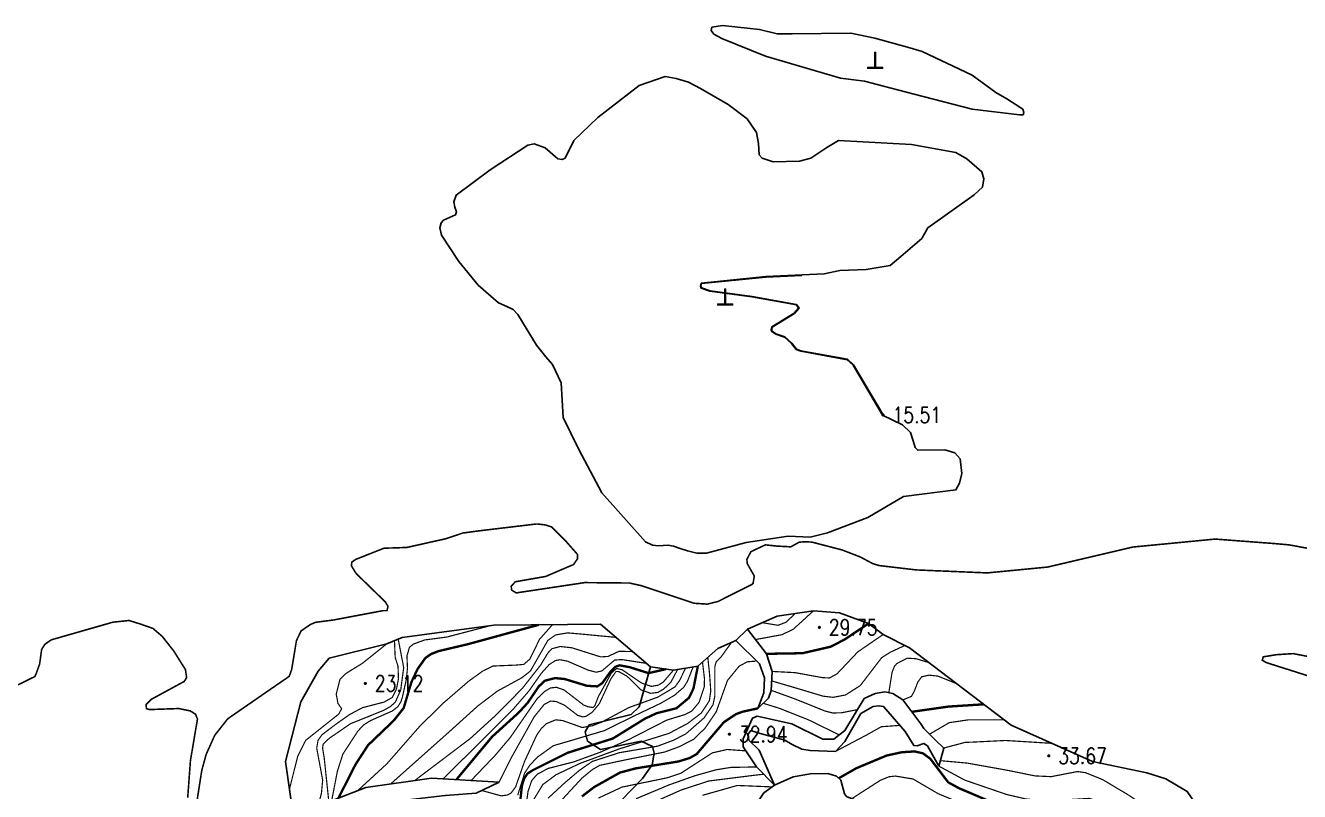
# Model space of a CAD drawing. Extents: x 404846 to 408477, y 3390929 to 3392894.
# Drawn here: x 406448.3 to 406529, y 3392372.4 to 3392421 of the extents above; entities that cross this region are included whole.
import ezdxf
from ezdxf.enums import TextEntityAlignment as Align

# ---------------------------------------------------------------- set-up
doc = ezdxf.new("R2010")
doc.units = 0
doc.header["$LTSCALE"] = 0.5
doc.layers.get('0').update_dxf_attribs({"linetype": 'CONTINUOUS'})
for name, color, linetype in [('DGX', 2, 'CONTINUOUS'), ('DMTZ', 3, 'CONTINUOUS'), ('GCD', 1, 'CONTINUOUS'), ('SXSS', 5, 'CONTINUOUS'), ('ZBTZ', 3, 'CONTINUOUS')]:
    doc.layers.add(name, color=color, linetype=linetype)
doc.styles.add('HZ', font='rs.shx', dxfattribs={"width": 0.8, "bigfont": 'hztxt.shx'})
doc.linetypes.add('1033B', pattern='A,1,[186,AAA.SHX,S=1,R=0,X=0,Y=0],1', length=2)
doc.linetypes.add('1161', pattern='A,0,[149,AAA.SHX,S=0.15,R=0,X=0,Y=0],-1.6', length=1.6)

# ---------------------------------------------------------------- blocks, each defined once
blk = doc.blocks.new('GC200')
at = {"linetype": 'Continuous', "const_width": 0.2, "flags": 128}
blk.add_lwpolyline([(-0.1, 0, 1), (0.1, 0, 1)], format="xyb", close=True, dxfattribs=at)
blk = doc.blocks.new('gc195')
for p, q in [((0, 0), (0, 2)), ((-1, 0), (1, 0))]:
    blk.add_line(p, q)
at = {"const_width": 0.3, "flags": 128}
for points in [[(0, 0), (0, 2)], [(1, 0), (-1, 0)]]:
    blk.add_lwpolyline(points, dxfattribs=at)

msp = doc.modelspace()

# ---------------------------------------------------------------- linework, layer by layer
at = {"layer": 'DGX', "linetype": 'Continuous', "flags": 128}
for points, const_width, elevation in [([(406498.263, 3392383.901), (406496.972, 3392382.724), (406496.252, 3392382.38), (406494.582, 3392382.072)], 0.075, 29.5), ([(406497.105, 3392383.724), (406496.508, 3392383.168), (406496.008, 3392382.975), (406495.007, 3392383.142)], 0.075, 29), ([(406466.057, 3392368.692), (406467.651, 3392371.017), (406469.252, 3392374.165), (406470.045, 3392375.386), (406471.674, 3392376.945), (406472.298, 3392377.733), (406472.795, 3392379.39), (406473.175, 3392380.198), (406473.677, 3392380.91), (406474.028, 3392381.151), (406474.498, 3392381.339), (406476.337, 3392381.771), (406480.853, 3392383.006)], 0.15, 25), ([(406467.739, 3392371.864), (406468.101, 3392373.737), (406468.449, 3392374.821), (406469.416, 3392376.298), (406469.775, 3392376.67), (406470.195, 3392376.939), (406471.587, 3392377.552), (406471.936, 3392377.829), (406472.131, 3392378.148), (406472.225, 3392378.452), (406472.467, 3392379.541), (406472.54, 3392380.273), (406472.507, 3392381.029), (406472.664, 3392381.583), (406472.919, 3392381.788), (406473.635, 3392382.048), (406475.039, 3392382.233), (406477.808, 3392382.959)], 0.075, 24.5), ([(406469.381, 3392372.499), (406471.223, 3392374.192), (406473.338, 3392376.604), (406474.832, 3392378.067), (406476.397, 3392379.421), (406477.312, 3392380.081), (406477.945, 3392380.395), (406479.423, 3392380.456), (406479.904, 3392380.5), (406480.289, 3392380.832), (406480.907, 3392382.093), (406481.724, 3392383.012)], 0.075, 25.5), ([(406501.735, 3392383.086), (406500.226, 3392382.074), (406499.339, 3392381.619), (406497.56, 3392381.208), (406495.278, 3392381.169)], 0.15, 30), ([(406465.062, 3392372.588), (406465.591, 3392374.69), (406466.096, 3392375.692), (406468.189, 3392377.357), (406468.372, 3392377.693), (406468.141, 3392378.021), (406468.027, 3392378.614), (406468.26, 3392379.538), (406468.646, 3392379.927), (406469.683, 3392380.567), (406471.237, 3392381.81)], 0.075, 23), ([(406465.496, 3392369.558), (406466.496, 3392370.869), (406466.901, 3392371.594), (406467.094, 3392372.36), (406467.169, 3392373.17), (406466.793, 3392375.192), (406466.874, 3392375.689), (406467.128, 3392376.046), (406467.92, 3392376.648), (406468.859, 3392377.314), (406469.683, 3392377.756), (406471.072, 3392378.118), (406471.584, 3392378.409), (406471.849, 3392378.961), (406471.969, 3392379.592), (406471.94, 3392380.387), (406471.761, 3392380.948), (406471.717, 3392382.008)], 0.075, 23.5), ([(406467.578, 3392371.622), (406467.271, 3392374.547), (406467.166, 3392375.182), (406467.198, 3392375.449), (406467.584, 3392375.818), (406468.938, 3392376.746), (406471.022, 3392377.584), (406471.471, 3392377.836), (406471.779, 3392378.127), (406472.112, 3392378.878), (406472.301, 3392380.296), (406471.953, 3392382.105)], 0.075, 24), ([(406471.474, 3392372.927), (406475.177, 3392376.225), (406476.987, 3392377.861), (406478.235, 3392378.808), (406479.774, 3392379.649), (406480.325, 3392380.078), (406481.432, 3392382.022), (406481.925, 3392382.368), (406482.687, 3392382.496), (406483.968, 3392382.381), (406485.743, 3392382.211)], 0.075, 26), ([(406481.448, 3392372.028), (406482.485, 3392372.985), (406483.43, 3392373.791), (406484.251, 3392374.358), (406485.959, 3392374.908), (406488.378, 3392375.32), (406489.388, 3392375.696), (406490.169, 3392376.099), (406491.327, 3392377.114), (406491.889, 3392377.938), (406492.01, 3392378.512), (406492.004, 3392379.635), (406492.007, 3392380.371), (406492.095, 3392380.668), (406492.373, 3392380.934), (406493.068, 3392381.896)], 0.075, 31.5), ([(406502.658, 3392382.388), (406501.063, 3392381.293), (406499.746, 3392379.901), (406499.268, 3392379.641), (406498.825, 3392379.66), (406497.086, 3392379.977), (406495.631, 3392380.054)], 0.075, 30.5), ([(406473.002, 3392373.148), (406476.51, 3392375.8), (406478.215, 3392377.353), (406479.824, 3392378.99), (406480.97, 3392380.453), (406481.433, 3392381.224), (406481.702, 3392381.497), (406482.223, 3392381.634), (406482.958, 3392381.551), (406484.774, 3392380.974), (406485.242, 3392381.004), (406485.945, 3392381.332), (406486.794, 3392381.31)], 0.075, 26.5), ([(406504.04, 3392381.697), (406503.131, 3392381.276), (406502.574, 3392380.927), (406501.217, 3392379.157), (406500.28, 3392378.562), (406499.498, 3392378.413), (406498.858, 3392378.488), (406497.575, 3392378.875), (406495.606, 3392379.454)], 0.075, 31), ([(406474.801, 3392373.259), (406477.565, 3392375.987), (406479.25, 3392377.682), (406480.209, 3392378.786), (406481.026, 3392379.945), (406481.519, 3392380.492), (406481.914, 3392380.742), (406482.19, 3392380.796), (406482.685, 3392380.701), (406483.983, 3392380.136), (406484.488, 3392380.005), (406484.843, 3392380.081), (406485.663, 3392380.774), (406486.119, 3392380.804), (406487.659, 3392380.568)], 0.075, 27), ([(406475.642, 3392373.209), (406477.904, 3392375.922), (406479.586, 3392377.447), (406480.152, 3392378.067), (406480.854, 3392379.099), (406481.245, 3392379.467), (406481.891, 3392379.633), (406482.495, 3392379.573), (406483.909, 3392379.143), (406484.566, 3392379.107), (406484.873, 3392379.311), (406485.438, 3392380.088), (406485.715, 3392380.35), (406485.982, 3392380.441), (406486.625, 3392380.318), (406487.809, 3392379.946), (406488.903, 3392380.197)], 0.15, 27.5), ([(406476.577, 3392373.152), (406478.099, 3392374.746), (406479.046, 3392375.865), (406480.758, 3392378.336), (406481.242, 3392378.795), (406481.589, 3392379.004), (406481.972, 3392379.05), (406482.461, 3392378.878), (406483.698, 3392377.925), (406483.698, 3392377.925), (406483.948, 3392377.825), (406484.275, 3392377.766), (406484.395, 3392377.855), (406484.63, 3392378.463), (406485.452, 3392379.946), (406485.778, 3392380.24), (406486.127, 3392380.164), (406487.371, 3392379.316), (406487.983, 3392379.106), (406487.983, 3392379.106), (406488.432, 3392379.186), (406488.737, 3392379.377), (406489.378, 3392380.126)], 0.075, 28), ([(406477.245, 3392372.514), (406478.469, 3392372.177), (406478.853, 3392372.221), (406479.1, 3392372.351), (406479.391, 3392372.746), (406479.946, 3392374.333), (406480.72, 3392376.011), (406481.019, 3392376.444), (406481.337, 3392376.743), (406481.93, 3392376.99), (406482.366, 3392376.942), (406483.612, 3392376.503), (406484.244, 3392376.614), (406484.857, 3392376.85), (406486.56, 3392377.764), (406488.394, 3392378.426), (406489.482, 3392379.074), (406489.759, 3392379.458), (406490.155, 3392380.257)], 0.075, 29), ([(406479.522, 3392372.214), (406479.959, 3392373.614), (406480.287, 3392374.112), (406480.763, 3392374.62), (406481.776, 3392375.35), (406482.585, 3392375.586), (406484.996, 3392376.301), (406486.965, 3392377.269), (406488.591, 3392378.043), (406489.454, 3392378.547), (406490.036, 3392379.051), (406490.268, 3392379.42), (406490.632, 3392380.338)], 0.075, 29.5), ([(406479.641, 3392371.461), (406479.787, 3392372.801), (406479.924, 3392373.261), (406480.131, 3392373.576), (406480.486, 3392373.805), (406480.486, 3392373.805), (406480.486, 3392373.805), (406482.676, 3392374.9), (406485.549, 3392375.806), (406487.58, 3392377.062), (406488.313, 3392377.406), (406489.578, 3392377.723), (406490.372, 3392378.387), (406490.652, 3392378.972), (406490.932, 3392380.388)], 0.15, 30), ([(406479.978, 3392370.991), (406480.177, 3392372.466), (406480.412, 3392373.145), (406480.753, 3392373.536), (406481.431, 3392373.907), (406483.069, 3392374.324), (406484.767, 3392374.944), (406486.555, 3392375.739), (406488.969, 3392376.973), (406490.132, 3392377.329), (406490.537, 3392377.536), (406491.013, 3392378.103), (406491.337, 3392379.077), (406491.35, 3392379.596), (406491.224, 3392380.65)], 0.075, 30.5), ([(406480.359, 3392371.648), (406481.112, 3392372.89), (406481.954, 3392373.515), (406483.463, 3392374.228), (406485.965, 3392375.152), (406489.101, 3392376.131), (406489.101, 3392376.131), (406490.278, 3392376.756), (406491.147, 3392377.419), (406491.658, 3392378.193), (406491.749, 3392378.816), (406491.668, 3392379.947), (406491.56, 3392380.952)], 0.075, 31), ([(406482.291, 3392371.892), (406483.593, 3392373.299), (406484.254, 3392373.841), (406484.709, 3392374.103), (406486.244, 3392374.431), (406488.825, 3392374.948), (406489.775, 3392375.298), (406490.671, 3392375.761), (406491.39, 3392376.463), (406492.094, 3392377.497), (406492.808, 3392379.485), (406492.808, 3392379.485), (406493.556, 3392380.396), (406494.073, 3392380.666), (406494.594, 3392380.704)], 0.075, 32), ([(406505.568, 3392380.612), (406504.739, 3392380.862), (406504.198, 3392380.892), (406503.543, 3392380.561), (406503.381, 3392380.382), (406503.231, 3392380), (406503.025, 3392378.709)], 0.075, 31.5), ([(406478.346, 3392373.046), (406479.158, 3392374.664), (406480.566, 3392377.183), (406481.206, 3392377.969), (406481.605, 3392378.178), (406481.952, 3392378.149), (406482.48, 3392377.919), (406482.48, 3392377.919), (406483.311, 3392377.278), (406483.643, 3392377.174), (406483.853, 3392377.214), (406484.23, 3392377.462), (406484.692, 3392378.013), (406485.42, 3392379.583), (406485.753, 3392380.054), (406485.933, 3392380.04), (406486.451, 3392379.745), (406487.324, 3392378.891), (406487.324, 3392378.891), (406487.938, 3392378.669), (406487.938, 3392378.669), (406488.396, 3392378.725), (406488.764, 3392378.935), (406489.226, 3392379.376), (406489.645, 3392380.171)], 0.075, 28.5), ([(406507.327, 3392379.276), (406506.135, 3392379.758), (406505.569, 3392379.818), (406505.107, 3392379.715), (406504.859, 3392379.377), (406504.646, 3392378.82), (406504.46, 3392378.476), (406503.916, 3392378.25)], 0.075, 32), ([(406501.034, 3392377.634), (406500.019, 3392377.435), (406499.478, 3392377.422), (406499.007, 3392377.538), (406497.02, 3392378.336), (406495.582, 3392378.854)], 0.075, 31.5), ([(406499.891, 3392376.033), (406497.937, 3392376.989), (406496.097, 3392377.717), (406495.063, 3392378.039)], 0.075, 32), ([(406504.488, 3392377.497), (406506.814, 3392377.829), (406509.043, 3392377.972)], 0.15, 32.5), ([(406483.588, 3392372.137), (406484.367, 3392372.733), (406485.998, 3392373.648), (406486.988, 3392373.913), (406489.705, 3392374.352), (406490.418, 3392374.574), (406490.858, 3392374.821), (406492.582, 3392376.841), (406493.362, 3392377.359), (406493.785, 3392377.508), (406494.727, 3392377.714)], 0.15, 32.5), ([(406510.343, 3392376.984), (406508.085, 3392376.991), (406506.854, 3392376.81), (406505.6, 3392376.077)], 0.075, 33), ([(406499.651, 3392374.992), (406501.621, 3392376.03), (406502.552, 3392376.553), (406503.733, 3392376.638)], 0.075, 34), ([(406513.344, 3392375.5), (406510.418, 3392375.681), (406508.521, 3392375.586), (406507.854, 3392375.56), (406506.505, 3392375.203)], 0.075, 33.5), ([(406484.631, 3392372.031), (406486.124, 3392372.728), (406489.022, 3392373.325), (406489.837, 3392373.597), (406491.85, 3392374.896), (406492.785, 3392375.111), (406493.961, 3392375.025)], 0.075, 33), ([(406499.855, 3392373.289), (406500.963, 3392373.922), (406502.881, 3392374.726), (406503.872, 3392374.941), (406504.669, 3392374.986), (406505.187, 3392374.868), (406505.65, 3392374.526), (406506.786, 3392373.032), (406506.786, 3392373.032), (406507.448, 3392372.669), (406509.435, 3392371.82)], 0.15, 35), ([(406487.017, 3392371.991), (406489.071, 3392372.854), (406490.744, 3392373.449), (406492.094, 3392373.827), (406493.02, 3392373.976), (406494.654, 3392374.006)], 0.075, 33.5), ([(406528.373, 3392365.253), (406526.724, 3392365.184), (406525.795, 3392365.273), (406524.9, 3392365.648), (406523.361, 3392366.555), (406520.553, 3392368.132), (406519.401, 3392368.799), (406518.951, 3392369.458), (406518.532, 3392370.49), (406518.051, 3392371.01), (406517.01, 3392371.633), (406515.707, 3392372.014), (406514.338, 3392371.93), (406512.582, 3392371.877), (406511.685, 3392371.984), (406510.488, 3392372.26), (406507.843, 3392373.168), (406506.203, 3392374.051)], 0.075, 34.5), ([(406526.305, 3392366.835), (406524.568, 3392366.858), (406523.816, 3392367.128), (406522.431, 3392367.88), (406521.188, 3392368.519), (406520.127, 3392368.685), (406519.601, 3392368.988), (406519.37, 3392369.434), (406519.289, 3392369.932), (406519.336, 3392370.245), (406519.498, 3392370.928), (406519.405, 3392371.235), (406519.023, 3392371.684), (406518.124, 3392372.275), (406516.563, 3392373.205), (406515.49, 3392373.64), (406514.97, 3392373.713), (406514.014, 3392373.528), (406513.312, 3392373.39), (406512.272, 3392373.439), (406510.591, 3392373.784), (406508.002, 3392374.247), (406506.295, 3392374.403)], 0.075, 34), ([(406487.903, 3392371.667), (406489.89, 3392372.552), (406491.626, 3392373.115), (406494.266, 3392373.449), (406495.103, 3392373.546)], 0.075, 34), ([(406529.44, 3392359.333), (406528.184, 3392359.901), (406525.347, 3392360.884), (406523.244, 3392361.8), (406521.759, 3392362.639), (406520.592, 3392363.734), (406518.698, 3392366.034), (406518.698, 3392366.034), (406517.565, 3392367.393), (406516.975, 3392367.98), (406516.498, 3392368.297), (406515.746, 3392368.649), (406513.021, 3392369.571), (406508.773, 3392371.221), (406506.159, 3392372.307), (406504.559, 3392373.241), (406503.439, 3392373.429), (406503.04, 3392373.384), (406502.492, 3392373.161), (406500.68, 3392371.996)], 0.075, 35.5), ([(406491.223, 3392372.207), (406493.43, 3392372.833), (406495.619, 3392372.743)], 0.075, 34.5)]:
    msp.add_lwpolyline(points, dxfattribs=dict(at, const_width=const_width, elevation=elevation))
at = {"layer": 'DMTZ', "linetype": '1033B', "flags": 128}
for points, elevation in [([(406448.392, 3392332.133), (406448.99, 3392334.232), (406449.766, 3392335.855), (406451.391, 3392337.94), (406451.822, 3392338.591), (406451.949, 3392339.13), (406450.955, 3392341.213), (406450.449, 3392342.691), (406449.847, 3392343.784), (406450.023, 3392344.536), (406451.215, 3392345.76), (406454.035, 3392345.903), (406456.404, 3392345.801), (406458.033, 3392345.952), (406459.116, 3392348.029), (406460.157, 3392348.814), (406463.758, 3392349.304), (406465.385, 3392348.457), (406467.953, 3392346.378), (406468.439, 3392346.274), (406468.982, 3392346.576), (406469.496, 3392348.372), (406469.041, 3392353.697), (406468.679, 3392358.074), (406468.002, 3392362.628), (406466.489, 3392367.995), (406465.568, 3392369.058), (406464.809, 3392374.353), (406465.792, 3392378.125), (406466.877, 3392380.078), (406467.58, 3392380.894), (406471.237, 3392381.81), (406472.197, 3392382.206), (406478.012, 3392382.986), (406482.667, 3392383.018), (406484.77, 3392383.046), (406487.922, 3392380.342), (406489.378, 3392380.126), (406490.932, 3392380.388), (406492.188, 3392381.516), (406493.343, 3392382.014), (406494.068, 3392382.738), (406495.947, 3392383.546), (406498.263, 3392383.901), (406499.9, 3392383.767), (406501.735, 3392383.086), (406502.658, 3392382.388), (406504.334, 3392381.549), (406510.771, 3392376.659), (406515.918, 3392374.34), (406519.366, 3392373.635), (406520.56, 3392373.248), (406521.924, 3392372.458), (406523.801, 3392369.713), (406524.048, 3392368.968), (406527.129, 3392366.056), (406530.461, 3392363.905), (406532.061, 3392362.021)], 28.212), ([(406493.343, 3392382.014), (406494.837, 3392380.527), (406495.155, 3392379.643), (406495.116, 3392378.707), (406494.727, 3392377.714)], 32.066), ([(406495.776, 3392372.858), (406494.815, 3392375.058), (406494.168, 3392375.706), (406494.114, 3392376.09), (406494.279, 3392376.309), (406494.719, 3392376.171), (406496.447, 3392375.706), (406496.901, 3392375.428), (406497.525, 3392375.136), (406498.041, 3392375.051), (406499.651, 3392374.992), (406500.236, 3392375.624), (406501.253, 3392377.388), (406502.032, 3392377.826), (406502.402, 3392377.886), (406502.697, 3392377.832), (406504.067, 3392376.252), (406504.62, 3392375.362), (406504.825, 3392375.337), (406505.242, 3392375.496), (406505.484, 3392375.342), (406506.203, 3392374.051)], 34.324), ([(406466.489, 3392367.995), (406468.809, 3392368.957), (406469.019, 3392369.258), (406469.19, 3392370.982), (406469.407, 3392371.243), (406471.852, 3392371.83), (406474.929, 3392372.194), (406476.896, 3392372.346), (406478.346, 3392373.046)], 28.22)]:
    msp.add_lwpolyline(points, dxfattribs=dict(at, elevation=elevation))
at = {"layer": 'SXSS', "linetype": 'Continuous', "elevation": 15.506, "flags": 128}
for points in [[(406499.958, 3392417.631), (406495.218, 3392419.024), (406492.439, 3392420.13), (406491.946, 3392420.417), (406491.781, 3392420.653), (406491.817, 3392420.853), (406492.486, 3392420.961), (406494.842, 3392420.702), (406495.95, 3392420.435), (406496.901, 3392420.428), (406500.624, 3392420.481), (406502.141, 3392420.166), (406504.358, 3392419.553), (406505.129, 3392419.312), (406508.314, 3392417.815), (406509.798, 3392416.717), (406510.492, 3392416.315), (406511.091, 3392415.944), (406511.503, 3392415.656), (406511.571, 3392415.45), (406511.526, 3392415.305), (406511.311, 3392415.293), (406508.301, 3392415.652), (406504.631, 3392416.613), (406502.696, 3392417.112), (406501.475, 3392417.441), (406499.958, 3392417.631)], [(406502.635, 3392396.282), (406500.762, 3392399.451), (406500.39, 3392399.796), (406497.444, 3392400.326), (406497.158, 3392400.438), (406496.868, 3392400.825), (406496.418, 3392401.217), (406495.861, 3392401.413), (406495.616, 3392401.581), (406495.58, 3392401.684), (406495.617, 3392401.878), (406497.03, 3392402.739), (406497.314, 3392403.062), (406497.172, 3392403.266), (406494.357, 3392403.778), (406491.697, 3392404.128), (406491.141, 3392404.325), (406491.09, 3392404.455), (406491.148, 3392404.642), (406495.237, 3392405.057), (406498.929, 3392405.23), (406499.933, 3392405.442), (406501.587, 3392405.505), (406503.121, 3392405.751), (406503.782, 3392406.339), (406505.123, 3392407.478), (406505.494, 3392408.157), (406508.429, 3392410.226), (406508.967, 3392410.726), (406509.034, 3392411.246), (406508.92, 3392411.696), (406507.965, 3392412.507), (406507.267, 3392412.918), (406504.466, 3392413.419), (406499.837, 3392413.668), (406499.096, 3392413.232), (406498.092, 3392412.561), (406497.366, 3392412.376), (406495.696, 3392412.329), (406495.001, 3392412.548), (406494.815, 3392412.766), (406494.782, 3392413.477), (406494.654, 3392414.187), (406494.062, 3392415.043), (406492.855, 3392415.965), (406491.098, 3392416.965), (406490.332, 3392417.366), (406489.55, 3392417.613), (406488.856, 3392417.736), (406487.215, 3392417.17), (406484.604, 3392415.13), (406483.073, 3392413.668), (406482.521, 3392412.56), (406482.329, 3392412.476), (406482.073, 3392412.515), (406481.26, 3392413.212), (406480.565, 3392413.462), (406480.153, 3392413.383), (406477.769, 3392411.823), (406475.617, 3392410.224), (406475.481, 3392409.788), (406475.545, 3392409.456), (406475.644, 3392409.161), (406475.583, 3392408.964), (406474.831, 3392408.626), (406474.682, 3392408.457), (406474.587, 3392408.151), (406474.704, 3392407.683), (406475.79, 3392406.023), (406477.018, 3392404.51), (406478.296, 3392403.389), (406478.827, 3392403.174), (406479.242, 3392402.971), (406479.53, 3392402.665), (406479.828, 3392402.164), (406480.715, 3392400.711), (406481.299, 3392399.975), (406481.72, 3392399.484), (406482.269, 3392398.329), (406482.397, 3392396.132), (406483.395, 3392394.117), (406484.854, 3392391.358), (406487.62, 3392388.261), (406488.057, 3392388.051), (406488.447, 3392388.001), (406489.038, 3392388.054), (406489.379, 3392387.995), (406489.807, 3392387.836), (406490.265, 3392387.693), (406490.867, 3392387.551), (406491.487, 3392387.548), (406493.993, 3392388.221), (406496.656, 3392388.629), (406498.042, 3392388.552), (406499.134, 3392388.832), (406501.695, 3392389.798), (406503.96, 3392391.135), (406507.27, 3392391.554), (406507.492, 3392391.973), (406507.655, 3392392.593), (406507.546, 3392393.512), (406507.208, 3392393.893), (406506.57, 3392394.094), (406504.858, 3392394.059), (406504.685, 3392394.226), (406504.575, 3392394.647), (406504.39, 3392395.189), (406503.896, 3392395.666), (406502.635, 3392396.282)]]:
    msp.add_lwpolyline(points, close=True, dxfattribs=at)
msp.add_lwpolyline([(406502.658, 3392396.296), (406500.783, 3392399.468), (406500.402, 3392399.82), (406497.451, 3392400.351), (406497.175, 3392400.459), (406496.887, 3392400.843), (406496.431, 3392401.24), (406495.873, 3392401.437), (406495.638, 3392401.598), (406495.607, 3392401.686), (406495.641, 3392401.862), (406497.047, 3392402.719), (406497.347, 3392403.06), (406497.187, 3392403.29), (406494.361, 3392403.804), (406491.703, 3392404.154), (406491.161, 3392404.345), (406491.117, 3392404.456), (406491.168, 3392404.618), (406495.239, 3392405.031), (406497.514, 3392405.138)], dxfattribs=at)
at = {"layer": 'SXSS', "linetype": 'Continuous', "const_width": 0.1, "elevation": 15.51, "flags": 128}
for points in [[(406459.219, 3392371.91), (406459.51, 3392373.772), (406459.785, 3392374.787), (406460.332, 3392376.008), (406461.159, 3392377.057), (406463.992, 3392379.015), (406465.05, 3392379.742), (406465.205, 3392380.172), (406465.509, 3392382.009), (406465.804, 3392382.622), (406466.386, 3392383.022), (406466.722, 3392383.165), (406467.847, 3392383.311), (406470.976, 3392383.9), (406471.244, 3392383.904), (406471.306, 3392384.174), (406471.146, 3392384.447), (406469.282, 3392386.263), (406468.992, 3392386.737), (406469.013, 3392386.976), (406469.257, 3392387.146), (406471.066, 3392387.863), (406471.56, 3392387.872), (406472.499, 3392387.905), (406474.938, 3392388.451), (406476.035, 3392388.817), (406477.005, 3392388.949), (406480.722, 3392389.394), (406481.251, 3392389.337), (406481.673, 3392389.205), (406482.547, 3392388.329), (406483.313, 3392387.459), (406483.309, 3392387.187), (406483.061, 3392386.828), (406481.297, 3392386.07), (406479.37, 3392385.732), (406479.11, 3392385.449), (406479.141, 3392385.203), (406479.429, 3392385.027), (406483.767, 3392385.68), (406486.607, 3392385.652), (406487.39, 3392385.476), (406490.675, 3392384.374), (406491.529, 3392384.315), (406492.21, 3392384.486), (406494.364, 3392385.566), (406494.427, 3392385.631), (406494.507, 3392386.091), (406494.059, 3392386.888), (406494.035, 3392387.149), (406494.294, 3392387.639), (406495.209, 3392388.07), (406495.924, 3392387.993), (406496.817, 3392387.945), (406497.353, 3392388.241), (406497.741, 3392388.267), (406498.156, 3392388.243), (406500.069, 3392387.747), (406501.237, 3392387.295), (406501.996, 3392386.887), (406502.399, 3392386.76), (406504.76, 3392386.483), (406509.258, 3392386.294), (406513.086, 3392386.664), (406518.486, 3392387.932), (406523.694, 3392388.436), (406527.433, 3392388.153), (406528.37, 3392388.07), (406531.988, 3392387.402)], [(406447.008, 3392378.779), (406448.942, 3392379.73), (406449.028, 3392379.918), (406449.243, 3392380.521), (406449.371, 3392381.448), (406449.584, 3392381.784), (406449.992, 3392382.058), (406453.883, 3392383.173), (406454.909, 3392383.28), (406455.594, 3392383.066), (406456.417, 3392382.78), (406457.01, 3392382.272), (406457.74, 3392381.345), (406458.475, 3392380.175), (406458.557, 3392379.666), (406458.4, 3392379.42), (406456.332, 3392378.297), (406455.982, 3392377.951), (406456.012, 3392377.7), (406456.207, 3392377.639), (406458.052, 3392377.704), (406458.784, 3392377.555), (406459.12, 3392377.342), (406459.239, 3392377.037), (406458.795, 3392374.412), (406458.621, 3392372.056)], [(406533.77, 3392380.181), (406528.637, 3392381.183), (406527.583, 3392381.115), (406526.742, 3392380.979), (406526.676, 3392380.765), (406526.933, 3392380.613), (406531.591, 3392379.136)]]:
    msp.add_lwpolyline(points, dxfattribs=at)
at = {"layer": 'ZBTZ', "linetype": '1161', "flags": 128}
for points, elevation in [([(406494.727, 3392377.714), (406495.399, 3392378.364), (406495.582, 3392378.854), (406495.631, 3392380.054), (406495.278, 3392381.169), (406494.068, 3392382.738)], 30.913), ([(406468.982, 3392346.576), (406472.939, 3392344.139), (406476.632, 3392341.717), (406480.073, 3392340.843), (406483.036, 3392340.625), (406483.578, 3392340.321), (406485.711, 3392338.38), (406486.906, 3392338.272), (406488.739, 3392339.057), (406488.946, 3392339.72), (406488.399, 3392341.246), (406486.787, 3392343.403), (406484.138, 3392346.91), (406484.148, 3392347.478), (406486.193, 3392347.608), (406486.943, 3392347.873), (406486.807, 3392348.718), (406485.976, 3392352.061), (406483.514, 3392355.392), (406481.699, 3392358.366), (406480.539, 3392360.237), (406479.653, 3392364.179), (406480.133, 3392365.129), (406480.717, 3392365.435), (406481.446, 3392365.421), (406481.831, 3392364.995), (406481.973, 3392361.758), (406483.283, 3392358.989), (406483.61, 3392358.494), (406483.935, 3392358.573), (406484.474, 3392359.244), (406484.692, 3392359.656), (406484.186, 3392361.587), (406484.154, 3392365.727), (406485.192, 3392368.854), (406485.369, 3392371.17), (406487.427, 3392373.269), (406488.038, 3392374.148), (406488.172, 3392374.873), (406488.062, 3392375.307), (406487.332, 3392375.628), (406484.766, 3392375.107), (406483.946, 3392375.643), (406483.786, 3392376.219), (406484.048, 3392376.664), (406486.699, 3392377.319), (406487.222, 3392377.806), (406487.922, 3392380.342)], 35.015), ([(406495.776, 3392372.858), (406494.654, 3392374.006), (406493.794, 3392375.27), (406493.807, 3392375.792), (406494.383, 3392377.095), (406494.686, 3392377.226), (406496.882, 3392376.743), (406498.85, 3392375.767), (406499.541, 3392375.757), (406500.24, 3392376.309), (406501.459, 3392378.342), (406502.159, 3392378.651), (406502.777, 3392378.759), (406503.274, 3392378.659), (406503.916, 3392378.25), (406505.06, 3392376.743), (406505.246, 3392376.441), (406505.954, 3392375.713), (406506.505, 3392375.203), (406506.203, 3392374.051)], 32.63), ([(406478.346, 3392373.046), (406474.071, 3392373.303), (406469.899, 3392372.699), (406467.739, 3392371.864), (406467.418, 3392371.379), (406467.019, 3392370.104), (406466.855, 3392369.759), (406465.568, 3392369.058)], 25.062), ([(406505.078, 3392347.198), (406503.358, 3392348.615), (406500.892, 3392351.596), (406499.121, 3392353.678), (406498.577, 3392354.474), (406498.29, 3392355.069), (406498.085, 3392355.945), (406497.949, 3392357.032), (406497.881, 3392358.618), (406497.569, 3392359.509), (406496.493, 3392361.502), (406495.048, 3392365.425), (406494.47, 3392367.214), (406494.139, 3392368.556), (406494.074, 3392369.634), (406494.172, 3392370.556), (406494.544, 3392371.493), (406495.099, 3392372.362), (406495.776, 3392372.858), (406496.964, 3392373.372), (406498.059, 3392373.572), (406499.155, 3392373.58), (406499.72, 3392373.417), (406499.991, 3392373.161), (406500.22, 3392372.305), (406500.336, 3392372.129), (406501.023, 3392371.863), (406503.66, 3392371.374), (406504.127, 3392371.111), (406504.315, 3392370.865), (406504.906, 3392369.494), (406505.202, 3392369.294), (406505.621, 3392369.182), (406507.965, 3392369.115), (406508.773, 3392368.929), (406509.175, 3392368.644), (406510.229, 3392367.88), (406510.794, 3392367.311), (406511.414, 3392366.25), (406511.869, 3392366.049), (406513.799, 3392365.587), (406514.751, 3392364.916), (406516.064, 3392363.578), (406518.098, 3392361.526), (406520.478, 3392359.439), (406521.304, 3392358.405), (406522.676, 3392356.335), (406525.122, 3392352.541)], 38.359)]:
    msp.add_lwpolyline(points, dxfattribs=dict(at, elevation=elevation))

# ---------------------------------------------------------------- block references
at = {"layer": 'GCD', "linetype": 'Continuous'}
ref = msp.add_blockref('GC200', (406502.658, 3392396.296, 15.506), dxfattribs=dict(at, xscale=0.5, yscale=0.5, zscale=0.5))
ref.add_attrib('height', '15.51', dxfattribs={"linetype": 'Continuous', "height": 1, "style": 'HZ', "width": 0.8}).set_placement((406503.258, 3392396.296, 15.506), align=Align.MIDDLE_LEFT)
ref = msp.add_blockref('GC200', (406498.626, 3392382.844, 29.751), dxfattribs=dict(at, xscale=0.5, yscale=0.5, zscale=0.5))
ref.add_attrib('height', '29.75', dxfattribs={"linetype": 'Continuous', "height": 1, "style": 'HZ', "width": 0.8}).set_placement((406499.226, 3392382.844, 29.751), align=Align.MIDDLE_LEFT)
ref = msp.add_blockref('GC200', (406469.871, 3392379.293, 23.118), dxfattribs=dict(at, xscale=0.5, yscale=0.5, zscale=0.5))
ref.add_attrib('height', '23.12', dxfattribs={"linetype": 'Continuous', "height": 1, "style": 'HZ', "width": 0.8}).set_placement((406470.471, 3392379.293, 23.118), align=Align.MIDDLE_LEFT)
ref = msp.add_blockref('GC200', (406492.927, 3392376.082, 32.94), dxfattribs=dict(at, xscale=0.5, yscale=0.5, zscale=0.5))
ref.add_attrib('height', '32.94', dxfattribs={"linetype": 'Continuous', "height": 1, "style": 'HZ', "width": 0.8}).set_placement((406493.527, 3392376.082, 32.94), align=Align.MIDDLE_LEFT)
ref = msp.add_blockref('GC200', (406513.153, 3392374.707, 33.671), dxfattribs=dict(at, xscale=0.5, yscale=0.5, zscale=0.5))
ref.add_attrib('height', '33.67', dxfattribs={"linetype": 'Continuous', "height": 1, "style": 'HZ', "width": 0.8}).set_placement((406513.753, 3392374.707, 33.671), align=Align.MIDDLE_LEFT)
at = {"layer": 'SXSS', "linetype": 'Continuous', "xscale": 0.5, "yscale": 0.5}
for p in [(406502.158, 3392418.285), (406492.663, 3392403.299)]:
    msp.add_blockref('gc195', p, dxfattribs=at)

doc.saveas('drawing.dxf')
